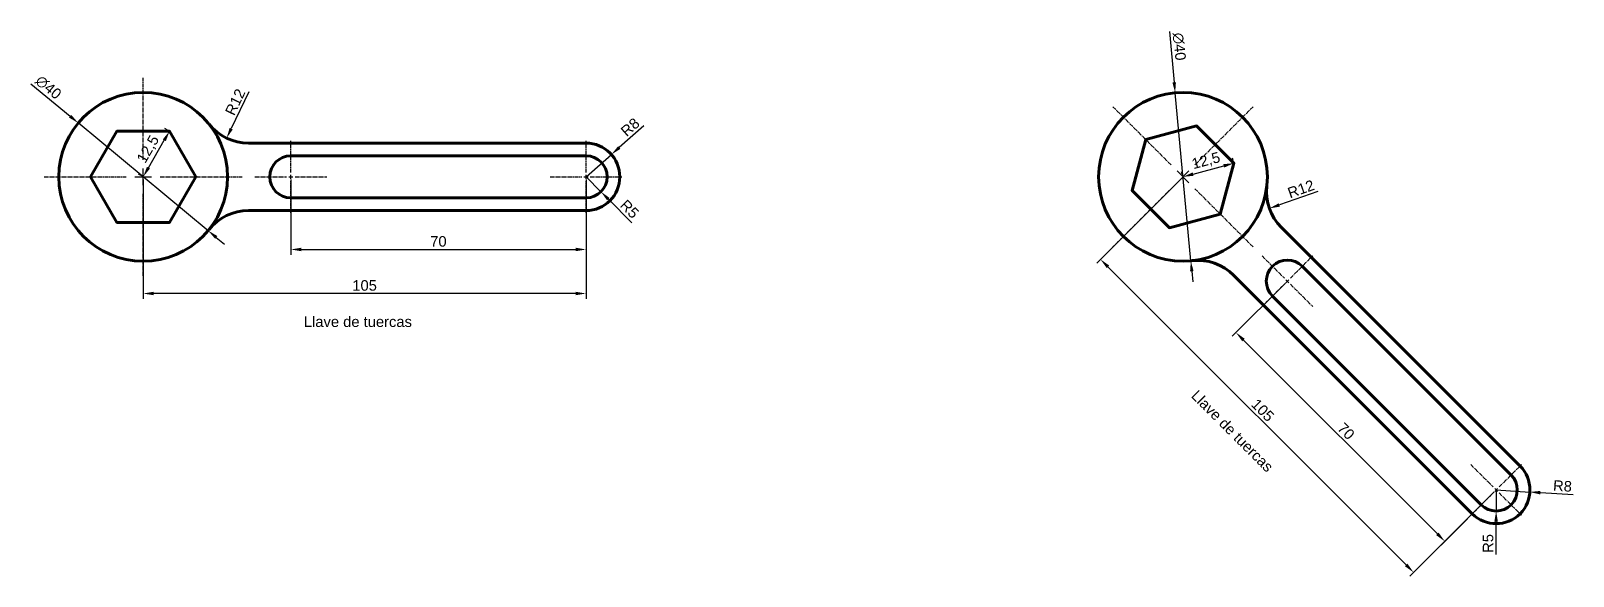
# Model space of a CAD drawing. Header units: millimetres. Extents: x -3 to 363, y -70 to 59.
import ezdxf

# ---------------------------------------------------------------- set-up
doc = ezdxf.new("R2010")
doc.units = ezdxf.units.MM
doc.header["$LTSCALE"] = 0.05
doc.header["$PDMODE"] = 34
doc.header["$PDSIZE"] = 2
doc.linetypes.add('CENTER2', pattern=[28.575, 19.05, -3.175, 3.175, -3.175])
doc.layers.add('0-Dimension', color=92, linetype='Continuous')
doc.layers.add('0-Object', color=7, linetype='Continuous', lineweight=100)
doc.styles.get("Standard").update_dxf_attribs({"font": 'arial.ttf'})
doc.dimstyles.new('ISO-25', dxfattribs={"dimtxt": 2.5, "dimasz": 2.5, "dimexe": 1.25, "dimexo": 0.625, "dimtad": 1, "dimtxsty": 'Standard', "dimcen": 2.5, "dimadec": 0, "dimazin": 0, "dimtfac": 1, "dimtmove": 0, "dimatfit": 3, "dimfxl": 1, "dimarcsym": 0})

# ---------------------------------------------------------------- blocks, each defined once
blk = doc.blocks.new('*D1')
at = {"layer": '0-Dimension', "color": 0, "lineweight": -2, "transparency": 16777216}
for p, q in [((59.05, 23.97), (59.05, 6.11)), ((129.05, 23.97), (129.05, 6.11)), ((61.55, 7.36), (126.55, 7.36))]:
    blk.add_line(p, q, dxfattribs=at)
at = {"layer": '0-Dimension', "color": 0, "transparency": 16777216}
for points in [[(61.55, 7.78), (61.55, 6.95), (59.05, 7.36)], [(126.55, 7.78), (126.55, 6.95), (129.05, 7.36)]]:
    blk.add_solid(points, dxfattribs=at)
at = {"layer": 'Defpoints', "color": 0, "transparency": 16777216}
for p in [(59.05, 24.59), (129.05, 24.59), (129.05, 7.36)]:
    blk.add_point(p, dxfattribs=at)
at = {"layer": '0-Dimension', "color": 0, "transparency": 16777216, "insert": (94.05, 9.27), "char_height": 2.5, "attachment_point": 5}
blk.add_mtext('70', dxfattribs=at)
blk = doc.blocks.new('*D2')
at = {"layer": '0-Dimension', "color": 0, "lineweight": -2, "transparency": 16777216}
for p, q in [((24.05, 23.97), (24.05, -4.33)), ((129.05, 23.97), (129.05, -4.33)), ((126.55, -3.08), (26.55, -3.08))]:
    blk.add_line(p, q, dxfattribs=at)
at = {"layer": '0-Dimension', "color": 0, "transparency": 16777216}
for points in [[(26.55, -2.66), (26.55, -3.49), (24.05, -3.08)], [(126.55, -2.66), (126.55, -3.49), (129.05, -3.08)]]:
    blk.add_solid(points, dxfattribs=at)
at = {"layer": 'Defpoints', "color": 0, "transparency": 16777216}
for p in [(24.05, 24.59), (129.05, 24.59), (24.05, -3.08)]:
    blk.add_point(p, dxfattribs=at)
at = {"layer": '0-Dimension', "color": 0, "transparency": 16777216, "insert": (76.55, -1.18), "char_height": 2.5, "attachment_point": 5}
blk.add_mtext('105', dxfattribs=at)
blk = doc.blocks.new('*D3')
at = {"layer": '0-Dimension', "color": 0, "lineweight": -2, "transparency": 16777216}
blk.add_line((49.12, 44.77), (44.92, 36.03), dxfattribs=at)
at = {"layer": '0-Dimension', "color": 0, "transparency": 16777216}
blk.add_solid([(44.54, 36.21), (45.3, 35.85), (43.84, 33.77)], dxfattribs=at)
at = {"layer": 'Defpoints', "color": 0, "transparency": 16777216}
for p in [(49.03, 44.59), (43.84, 33.77)]:
    blk.add_point(p, dxfattribs=at)
at = {"layer": '0-Dimension', "color": 0, "transparency": 16777216, "insert": (45.87, 42.34), "char_height": 2.5, "attachment_point": 5, "rotation": 64.3411}
blk.add_mtext('R12', dxfattribs=at)
blk = doc.blocks.new('*D4')
at = {"layer": '0-Dimension', "color": 0, "lineweight": -2, "transparency": 16777216}
for p, q in [((129.05, 24.59), (132.58, 21.05)), ((139.89, 13.72), (134.35, 19.28))]:
    blk.add_line(p, q, dxfattribs=at)
at = {"layer": '0-Dimension', "color": 0, "transparency": 16777216}
blk.add_solid([(134.64, 19.57), (134.05, 18.99), (132.58, 21.05)], dxfattribs=at)
at = {"layer": 'Defpoints', "color": 0, "transparency": 16777216}
for p in [(129.05, 24.59), (132.58, 21.05)]:
    blk.add_point(p, dxfattribs=at)
at = {"layer": '0-Dimension', "color": 0, "transparency": 16777216, "insert": (139.36, 16.94), "char_height": 2.5, "attachment_point": 5, "rotation": 314.9207}
blk.add_mtext('R5', dxfattribs=at)
blk = doc.blocks.new('*D5')
at = {"layer": '0-Dimension', "color": 0, "lineweight": -2, "transparency": 16777216}
for p, q in [((142.76, 36.69), (136.93, 31.54)), ((129.05, 24.59), (135.05, 29.88))]:
    blk.add_line(p, q, dxfattribs=at)
at = {"layer": '0-Dimension', "color": 0, "transparency": 16777216}
blk.add_solid([(136.65, 31.85), (137.2, 31.23), (135.05, 29.88)], dxfattribs=at)
at = {"layer": 'Defpoints', "color": 0, "transparency": 16777216}
for p in [(135.05, 29.88), (129.05, 24.59)]:
    blk.add_point(p, dxfattribs=at)
at = {"layer": '0-Dimension', "color": 0, "transparency": 16777216, "insert": (139.52, 36.37), "char_height": 2.5, "attachment_point": 5, "rotation": 41.427}
blk.add_mtext('R8', dxfattribs=at)
blk = doc.blocks.new('*D6')
at = {"layer": '0-Dimension', "color": 0, "lineweight": -2, "transparency": 16777216}
for p, q in [((-2.58, 46.68), (6.73, 38.95)), ((39.45, 11.82), (8.66, 37.36)), ((41.37, 10.23), (43.3, 8.63))]:
    blk.add_line(p, q, dxfattribs=at)
at = {"layer": '0-Dimension', "color": 0, "transparency": 16777216}
for points in [[(7, 39.27), (6.47, 38.63), (8.66, 37.36)], [(41.64, 10.55), (41.11, 9.91), (39.45, 11.82)]]:
    blk.add_solid(points, dxfattribs=at)
at = {"layer": 'Defpoints', "color": 0, "transparency": 16777216}
for p in [(8.66, 37.36), (39.45, 11.82)]:
    blk.add_point(p, dxfattribs=at)
at = {"layer": '0-Dimension', "color": 0, "transparency": 16777216, "insert": (1.58, 45.79), "char_height": 2.5, "attachment_point": 5, "rotation": 320.3295}
blk.add_mtext('∅40', dxfattribs=at)
blk = doc.blocks.new('*D7')
at = {"layer": '0-Dimension', "color": 0, "lineweight": -2, "transparency": 16777216}
for p, q in [((25.3, 26.76), (29.05, 33.25)), ((29.76, 35.73), (29.22, 36.04)), ((23.51, 24.9), (22.97, 25.22))]:
    blk.add_line(p, q, dxfattribs=at)
at = {"layer": '0-Dimension', "color": 0, "transparency": 16777216}
for points in [[(28.69, 33.46), (29.41, 33.04), (30.3, 35.42)], [(24.94, 26.96), (25.66, 26.55), (24.05, 24.59)]]:
    blk.add_solid(points, dxfattribs=at)
at = {"layer": 'Defpoints', "color": 0, "transparency": 16777216}
for p in [(30.3, 35.42), (30.3, 35.42), (24.05, 24.59)]:
    blk.add_point(p, dxfattribs=at)
at = {"layer": '0-Dimension', "color": 0, "transparency": 16777216, "insert": (25.34, 31.07), "char_height": 2.5, "attachment_point": 5, "rotation": 60}
blk.add_mtext('12,5', dxfattribs=at)
blk = doc.blocks.new('*U8')
at = {"layer": '0-Dimension', "color": 0, "linetype": 'CENTER2', "transparency": 16777216}
for p, q in [((0, 4), (0, 23.5)), ((-23.5, 0), (-4, 0)), ((4, 0), (23.5, 0)), ((0, -23.5), (0, -4))]:
    blk.add_line(p, q, dxfattribs=at)
at = {"layer": '0-Dimension', "color": 0, "linetype": 'Continuous', "transparency": 16777216}
for p, q in [((-2, 0), (2, 0)), ((0, -2), (0, 2))]:
    blk.add_line(p, q, dxfattribs=at)
blk = doc.blocks.new('*U9')
at = {"layer": '0-Dimension', "color": 0, "linetype": 'CENTER2', "transparency": 16777216}
for p, q in [((0, 1), (0, 8.5)), ((-8.5, 0), (-1, 0)), ((1, 0), (8.5, 0)), ((0, -8.5), (0, -1))]:
    blk.add_line(p, q, dxfattribs=at)
at = {"layer": '0-Dimension', "color": 0, "linetype": 'Continuous', "transparency": 16777216}
for p, q in [((-0.5, 0), (0.5, 0)), ((0, -0.5), (0, 0.5))]:
    blk.add_line(p, q, dxfattribs=at)
blk = doc.blocks.new('*U10')
at = {"layer": '0-Dimension', "color": 0, "linetype": 'CENTER2', "transparency": 16777216}
for p, q in [((0, 1), (0, 8.5)), ((-8.5, 0), (-1, 0)), ((1, 0), (8.5, 0)), ((0, -8.5), (0, -1))]:
    blk.add_line(p, q, dxfattribs=at)
at = {"layer": '0-Dimension', "color": 0, "linetype": 'Continuous', "transparency": 16777216}
for p, q in [((-0.5, 0), (0.5, 0)), ((0, -0.5), (0, 0.5))]:
    blk.add_line(p, q, dxfattribs=at)
blk = doc.blocks.new('*D18')
at = {"layer": '0-Dimension', "color": 0, "lineweight": -2, "transparency": 16777216}
for p, q in [((294.88, -0.6), (282.25, -13.22)), ((284.91, -14.11), (330.87, -60.07)), ((344.37, -50.1), (331.75, -62.72))]:
    blk.add_line(p, q, dxfattribs=at)
at = {"layer": '0-Dimension', "color": 0, "transparency": 16777216}
for points in [[(285.2, -13.81), (284.61, -14.4), (283.14, -12.34)], [(331.16, -59.77), (330.57, -60.36), (332.64, -61.84)]]:
    blk.add_solid(points, dxfattribs=at)
at = {"layer": 'Defpoints', "color": 0, "transparency": 16777216}
for p in [(295.32, -0.16), (344.82, -49.66), (332.64, -61.84)]:
    blk.add_point(p, dxfattribs=at)
at = {"layer": '0-Dimension', "color": 0, "transparency": 16777216, "insert": (309.23, -35.74), "char_height": 2.5, "attachment_point": 5, "rotation": 315}
blk.add_mtext('70', dxfattribs=at)
blk = doc.blocks.new('*D19')
at = {"layer": '0-Dimension', "color": 0, "lineweight": -2, "transparency": 16777216}
for p, q in [((270.13, 24.15), (250.12, 4.14)), ((323.48, -67.45), (252.77, 3.26)), ((344.37, -50.1), (324.37, -70.1))]:
    blk.add_line(p, q, dxfattribs=at)
at = {"layer": '0-Dimension', "color": 0, "transparency": 16777216}
for points in [[(253.07, 3.55), (252.48, 2.96), (251.01, 5.03)], [(323.78, -67.16), (323.19, -67.75), (325.25, -69.22)]]:
    blk.add_solid(points, dxfattribs=at)
at = {"layer": 'Defpoints', "color": 0, "transparency": 16777216}
for p in [(270.57, 24.59), (251.01, 5.03), (344.82, -49.66)]:
    blk.add_point(p, dxfattribs=at)
at = {"layer": '0-Dimension', "color": 0, "transparency": 16777216, "insert": (289.47, -30.75), "char_height": 2.5, "attachment_point": 5, "rotation": 315}
blk.add_mtext('105', dxfattribs=at)
blk = doc.blocks.new('*D20')
at = {"layer": '0-Dimension', "color": 0, "lineweight": -2, "transparency": 16777216}
blk.add_line((302.56, 21.13), (293.41, 17.92), dxfattribs=at)
at = {"layer": '0-Dimension', "color": 0, "transparency": 16777216}
blk.add_solid([(293.27, 18.32), (293.55, 17.53), (291.05, 17.1)], dxfattribs=at)
at = {"layer": 'Defpoints', "color": 0, "transparency": 16777216}
for p in [(302.38, 21.07), (291.05, 17.1)]:
    blk.add_point(p, dxfattribs=at)
at = {"layer": '0-Dimension', "color": 0, "transparency": 16777216, "insert": (298.54, 21.72), "char_height": 2.5, "attachment_point": 5, "rotation": 19.3411}
blk.add_mtext('R12', dxfattribs=at)
blk = doc.blocks.new('*D14')
at = {"layer": '0-Dimension', "color": 0, "lineweight": -2, "transparency": 16777216}
for p, q in [((344.82, -49.66), (344.81, -54.66)), ((344.8, -65), (344.81, -57.16))]:
    blk.add_line(p, q, dxfattribs=at)
at = {"layer": '0-Dimension', "color": 0, "transparency": 16777216}
blk.add_solid([(344.39, -57.15), (345.22, -57.16), (344.81, -54.66)], dxfattribs=at)
at = {"layer": 'Defpoints', "color": 0, "transparency": 16777216}
for p in [(344.82, -49.66), (344.81, -54.66)]:
    blk.add_point(p, dxfattribs=at)
at = {"layer": '0-Dimension', "color": 0, "transparency": 16777216, "insert": (342.9, -62.35), "char_height": 2.5, "attachment_point": 5, "rotation": 89.9207}
blk.add_mtext('R5', dxfattribs=at)
blk = doc.blocks.new('*D15')
at = {"layer": '0-Dimension', "color": 0, "lineweight": -2, "transparency": 16777216}
for p, q in [((344.82, -49.66), (352.8, -50.15)), ((363.07, -50.8), (355.3, -50.31))]:
    blk.add_line(p, q, dxfattribs=at)
at = {"layer": '0-Dimension', "color": 0, "transparency": 16777216}
blk.add_solid([(355.32, -49.89), (355.27, -50.73), (352.8, -50.15)], dxfattribs=at)
at = {"layer": 'Defpoints', "color": 0, "transparency": 16777216}
for p in [(344.82, -49.66), (352.8, -50.15)]:
    blk.add_point(p, dxfattribs=at)
at = {"layer": '0-Dimension', "color": 0, "transparency": 16777216, "insert": (360.55, -48.73), "char_height": 2.5, "attachment_point": 5, "rotation": 356.427}
blk.add_mtext('R8', dxfattribs=at)
blk = doc.blocks.new('*D16')
at = {"layer": '0-Dimension', "color": 0, "lineweight": -2, "transparency": 16777216}
for p, q in [((267.36, 59.05), (268.48, 46.99)), ((272.43, 4.68), (268.71, 44.5)), ((272.66, 2.19), (272.89, -0.3))]:
    blk.add_line(p, q, dxfattribs=at)
at = {"layer": '0-Dimension', "color": 0, "transparency": 16777216}
for points in [[(268.9, 47.03), (268.07, 46.95), (268.71, 44.5)], [(273.07, 2.23), (272.25, 2.15), (272.43, 4.68)]]:
    blk.add_solid(points, dxfattribs=at)
at = {"layer": 'Defpoints', "color": 0, "transparency": 16777216}
for p in [(268.71, 44.5), (272.43, 4.68)]:
    blk.add_point(p, dxfattribs=at)
at = {"layer": '0-Dimension', "color": 0, "transparency": 16777216, "insert": (269.67, 55.47), "char_height": 2.5, "attachment_point": 5, "rotation": 275.3295}
blk.add_mtext('∅40', dxfattribs=at)
blk = doc.blocks.new('*D17')
at = {"layer": '0-Dimension', "color": 0, "lineweight": -2, "transparency": 16777216}
for p, q in [((270.41, 25.19), (270.25, 25.8)), ((272.99, 25.24), (280.23, 27.18)), ((282.48, 28.43), (282.32, 29.03))]:
    blk.add_line(p, q, dxfattribs=at)
at = {"layer": '0-Dimension', "color": 0, "transparency": 16777216}
for points in [[(272.88, 25.64), (273.09, 24.84), (270.57, 24.59)], [(280.12, 27.58), (280.34, 26.78), (282.64, 27.83)]]:
    blk.add_solid(points, dxfattribs=at)
at = {"layer": 'Defpoints', "color": 0, "transparency": 16777216}
for p in [(282.64, 27.83), (282.64, 27.83), (270.57, 24.59)]:
    blk.add_point(p, dxfattribs=at)
at = {"layer": '0-Dimension', "color": 0, "transparency": 16777216, "insert": (276.06, 28.26), "char_height": 2.5, "attachment_point": 5, "rotation": 15}
blk.add_mtext('12,5', dxfattribs=at)
blk = doc.blocks.new('*U11')
at = {"layer": '0-Dimension', "color": 0, "linetype": 'CENTER2', "transparency": 16777216}
for p, q in [((0, 4), (0, 23.5)), ((-23.5, 0), (-4, 0)), ((4, 0), (23.5, 0)), ((0, -23.5), (0, -4))]:
    blk.add_line(p, q, dxfattribs=at)
at = {"layer": '0-Dimension', "color": 0, "linetype": 'Continuous', "transparency": 16777216}
for p, q in [((-2, 0), (2, 0)), ((0, -2), (0, 2))]:
    blk.add_line(p, q, dxfattribs=at)
blk = doc.blocks.new('*U12')
at = {"layer": '0-Dimension', "color": 0, "linetype": 'CENTER2', "transparency": 16777216}
for p, q in [((0, 1), (0, 8.5)), ((-8.5, 0), (-1, 0)), ((1, 0), (8.5, 0)), ((0, -8.5), (0, -1))]:
    blk.add_line(p, q, dxfattribs=at)
at = {"layer": '0-Dimension', "color": 0, "linetype": 'Continuous', "transparency": 16777216}
for p, q in [((-0.5, 0), (0.5, 0)), ((0, -0.5), (0, 0.5))]:
    blk.add_line(p, q, dxfattribs=at)
blk = doc.blocks.new('*U13')
at = {"layer": '0-Dimension', "color": 0, "linetype": 'CENTER2', "transparency": 16777216}
for p, q in [((0, 1), (0, 8.5)), ((-8.5, 0), (-1, 0)), ((1, 0), (8.5, 0)), ((0, -8.5), (0, -1))]:
    blk.add_line(p, q, dxfattribs=at)
at = {"layer": '0-Dimension', "color": 0, "linetype": 'Continuous', "transparency": 16777216}
for p, q in [((-0.5, 0), (0.5, 0)), ((0, -0.5), (0, 0.5))]:
    blk.add_line(p, q, dxfattribs=at)

msp = doc.modelspace()

# ---------------------------------------------------------------- linework, layer by layer
at = {"layer": '0-Object'}
for p, q in [((59.054, 29.591), (129.054, 29.591)), ((129.054, 19.591), (59.054, 19.591)), ((298.855, 3.378), (348.352, -46.12)), ((341.281, -53.191), (291.783, -3.694))]:
    msp.add_line(p, q, dxfattribs=at)
for points in [[(261.731, 33.43), (258.496, 21.355), (267.335, 12.517), (279.409, 15.752), (282.644, 27.826), (273.806, 36.665)], [(11.554, 24.591), (17.804, 13.765), (30.304, 13.765), (36.554, 24.591), (30.304, 35.416), (17.804, 35.416)]]:
    msp.add_lwpolyline(points, close=True, dxfattribs=at)
for points in [[(129.054, 32.591), (49.034, 32.591)], [(49.034, 16.591), (129.054, 16.591)], [(350.473, -43.999), (293.891, 12.584)], [(282.577, 1.27), (339.16, -55.312)]]:
    msp.add_lwpolyline(points, dxfattribs=at)
for centre in [(24.054, 24.591), (270.57, 24.591)]:
    msp.add_circle(centre, 20, dxfattribs=at)
for centre, radius, start, end in [((49.034, 44.591), 12, 218.68219, 270), ((59.054, 24.591), 5, 90, 270), ((129.054, 24.591), 8, 270, 90), ((129.054, 24.591), 5, 270, 90), ((302.376, 21.069), 12, 173.68219, 225), ((49.034, 4.591), 12, 90, 141.31781), ((274.092, -7.215), 12, 45, 96.31781), ((295.319, -0.158), 5, 45, 225), ((344.816, -49.656), 8, 225, 45), ((344.816, -49.656), 5, 225, 45)]:
    msp.add_arc(centre, radius, start, end, dxfattribs=at)

# ---------------------------------------------------------------- block references
at = {"layer": '0-Dimension', "linetype": 'CENTER2', "rotation": 315}
for name, p in [('*U11', (270.57, 24.591)), ('*U13', (295.319, -0.158)), ('*U12', (344.816, -49.656))]:
    msp.add_blockref(name, p, dxfattribs=at)
at = {"layer": '0-Dimension', "linetype": 'CENTER2'}
for name, p in [('*U8', (24.054, 24.591)), ('*U10', (59.054, 24.591)), ('*U9', (129.054, 24.591))]:
    msp.add_blockref(name, p, dxfattribs=at)

# ---------------------------------------------------------------- texts
at = {"layer": '0-Dimension', "insert": (57.559, -8.513), "char_height": 2.5, "attachment_point": 1}
msp.add_mtext_dynamic_manual_height_columns('\\pxqc;Llave de tuercas', width=34.79072, gutter_width=12.5, heights=[3.818], dxfattribs=at)
at = {"layer": '0-Dimension', "insert": (270.854, -22.508), "char_height": 2.5, "attachment_point": 1, "rotation": 315}
msp.add_mtext_dynamic_manual_height_columns('\\pxqc;Llave de tuercas', width=34.79072, gutter_width=12.5, heights=[3.818], dxfattribs=at)

# ---------------------------------------------------------------- dimensions: what is measured, and where the dimension line sits
at = {"layer": '0-Dimension'}
for p1, p2, picture, middle in [((272.428, 4.677), (268.713, 44.504), '*D16', (267.706, 55.29)), ((39.448, 11.823), (8.659, 37.358), '*D6', (0.321, 44.273))]:
    dim = msp.add_diameter_dim_2p(p1=p1, p2=p2, dimstyle='ISO-25', dxfattribs=at)
    dim.commit()
    dim.dimension.update_dxf_attribs({"geometry": picture, "text_midpoint": middle, "dimtype": 163})
for center, mpoint, picture, middle in [((49.034, 44.591), (43.838, 33.774), '*D3', (47.561, 41.525)), ((129.054, 24.591), (132.584, 21.05), '*D4', (138.019, 15.601)), ((302.376, 21.069), (291.053, 17.095), '*D20', (299.167, 19.943)), ((344.816, -49.656), (344.81, -54.655), '*D14', (344.799, -62.352))]:
    dim = msp.add_radius_dim(center=center, mpoint=mpoint, dimstyle='ISO-25', dxfattribs=at)
    dim.commit()
    dim.dimension.update_dxf_attribs({"geometry": picture, "text_midpoint": middle, "dimtype": 164})
for center, mpoint, picture, middle in [((129.054, 24.591), (135.052, 29.884), '*D5', (139.525, 36.367)), ((344.816, -49.656), (352.801, -50.154), '*D15', (360.548, -48.733))]:
    dim = msp.add_radius_dim(center=center, mpoint=mpoint, dimstyle='ISO-25', dxfattribs=at)
    dim.commit()
    dim.dimension.update_dxf_attribs({"geometry": picture, "text_midpoint": middle})
for p1, p2, distance, picture, middle in [((24.054, 24.591), (30.304, 35.416), 0, '*D7', (25.336, 31.067)), ((270.57, 24.591), (282.644, 27.826), 0, '*D17', (276.057, 28.263)), ((129.054, 24.591), (24.054, 24.591), 27.669, '*D2', (76.554, -1.177)), ((344.816, -49.656), (270.57, 24.591), 27.669, '*D19', (289.473, -30.753))]:
    dim = msp.add_aligned_dim(p1=p1, p2=p2, distance=distance, dimstyle='ISO-25', dxfattribs=at)
    dim.commit()
    dim.dimension.update_dxf_attribs({"geometry": picture, "text_midpoint": middle})
dim = msp.add_linear_dim(base=(129.054, 7.364), p1=(59.054, 24.591), p2=(129.054, 24.591), dimstyle='ISO-25', dxfattribs=at)
dim.commit()
dim.dimension.update_dxf_attribs({"geometry": '*D1', "text_midpoint": (94.054, 9.266)})
dim = msp.add_linear_dim(base=(332.635, -61.837), p1=(295.319, -0.158), p2=(344.816, -49.656), angle=315, dimstyle='ISO-25', dxfattribs=at)
dim.commit()
dim.dimension.update_dxf_attribs({"geometry": '*D18', "text_midpoint": (309.231, -35.743)})

doc.saveas('drawing.dxf')
